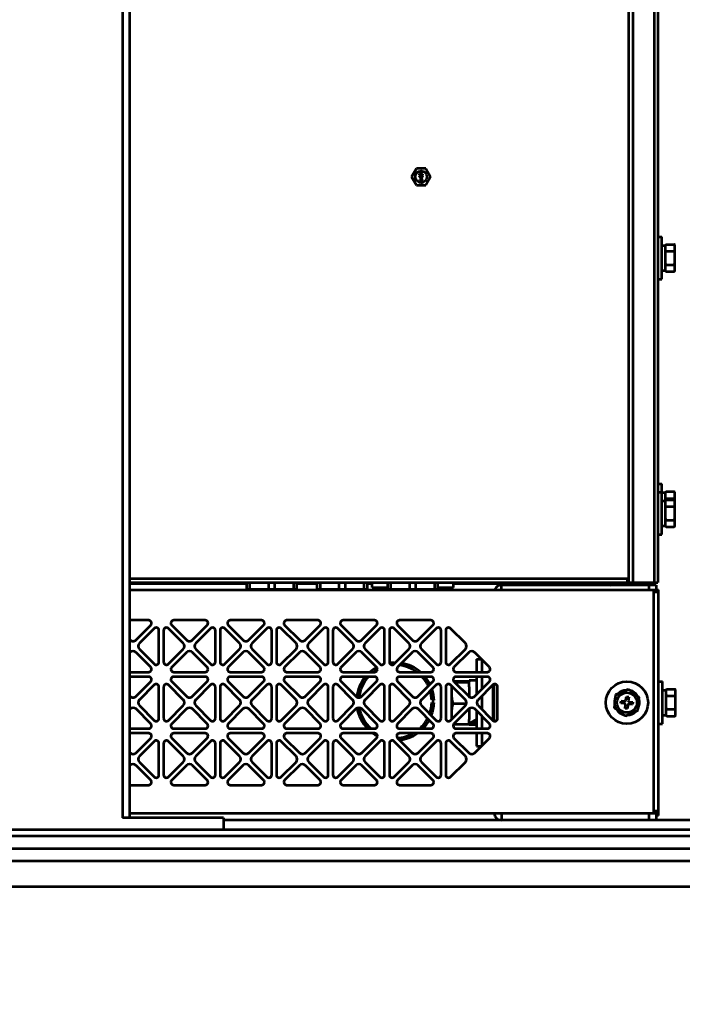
# Model space of a CAD drawing. Header units: millimetres. Extents: x 32496 to 166256, y 3504 to 23939.
# Drawn here: x 150565.6 to 150847.2, y 12157.8 to 12579.5 of the extents above; entities that cross this region are included whole.
import ezdxf

# ---------------------------------------------------------------- set-up
doc = ezdxf.new("R2010")
doc.units = ezdxf.units.MM
doc.header["$PDSIZE"] = -5
doc.layers.get('0').update_dxf_attribs({"lineweight": 35})
doc.layers.get('Defpoints').update_dxf_attribs({"lineweight": 18})
doc.layers.add('THICK', color=7, linetype='Continuous', lineweight=0)
doc.styles.add('TH_GBDIM', font='仿宋_GB2312.ttf', dxfattribs={"width": 0.8})
doc.dimstyles.new('TH_GBDIM', dxfattribs={"dimscale": 42, "dimtxt": 3, "dimasz": 3, "dimexe": 1.2, "dimexo": 0, "dimgap": 1, "dimtad": 1, "dimdec": 1, "dimdsep": 46, "dimtxsty": 'TH_GBDIM', "dimcen": 2.5, "dimdle": 252, "dimclrd": 4, "dimclre": 4, "dimclrt": 3, "dimadec": 0, "dimazin": 2, "dimtfac": 0.714286, "dimtdec": 1, "dimtmove": 0, "dimatfit": 3, "dimfxl": 1, "dimtolj": 1, "dimarcsym": 0})

# ---------------------------------------------------------------- blocks, each defined once
blk = doc.blocks.new('*D5866')
at = {"layer": 'Defpoints', "color": 0}
for p in [(146504.2, 13263.4), (152827.2, 12081.36), (152827.2, 11822.56)]:
    blk.add_point(p, dxfattribs=at)
at = {"layer": 'THICK', "color": 4, "linetype": 'Continuous', "lineweight": -2}
for p, q in [((146504.2, 13263.4), (146504.2, 11792.56)), ((152827.2, 12081.36), (152827.2, 11792.56)), ((146579.2, 11822.56), (152752.2, 11822.56))]:
    blk.add_line(p, q, dxfattribs=at)
at = {"layer": 'THICK', "color": 4}
for points in [[(146579.2, 11835.06), (146579.2, 11810.06), (146504.2, 11822.56)], [(152752.2, 11810.06), (152752.2, 11835.06), (152827.2, 11822.56)]]:
    blk.add_solid(points, dxfattribs=at)
at = {"layer": 'THICK', "color": 3, "lineweight": -3, "insert": (149665.7, 11885.26), "char_height": 75, "attachment_point": 5, "style": 'TH_GBDIM'}
blk.add_mtext('\\A1;About {\\A1;6323}', dxfattribs=at)
blk = doc.blocks.new('8-1250')
at = {"linetype": 'Continuous'}
for p, q in [((2012.87, -32157.29), (2012.87, -34666.29)), ((2015.87, -32157.29), (2015.87, -34666.29)), ((2228.17, -34566.29), (2228.17, -32553.29)), ((2229.87, -32553.29), (2229.87, -34566.29)), ((2239.17, -34566.29), (2239.17, -33570.79)), ((2240.57, -34180.92), (2240.57, -34425.66)), ((2135.83, -34393.79), (2137.85, -34390.29)), ((2137.85, -34397.29), (2135.83, -34393.79)), ((2141.89, -34390.29), (2137.85, -34390.29)), ((2139.22, -34391.59), (2140.52, -34391.59)), ((2139.22, -34391.75), (2139.22, -34391.59)), ((2140.25, -34391.75), (2139.22, -34391.75)), ((2140.25, -34391.75), (2139.22, -34392.13)), ((2139.22, -34392.35), (2139.22, -34392.13)), ((2139.22, -34392.35), (2140.25, -34392.73)), ((2139.22, -34392.73), (2140.25, -34392.73)), ((2139.22, -34392.89), (2139.22, -34392.73)), ((2140.52, -34392.89), (2139.22, -34392.89)), ((2139.25, -34393.4), (2139.22, -34393.54)), ((2139.22, -34393.67), (2139.22, -34393.54)), ((2139.22, -34393.67), (2139.25, -34393.81)), ((2139.33, -34393.27), (2139.25, -34393.4)), ((2139.25, -34393.81), (2139.33, -34393.95)), ((2139.44, -34393.19), (2139.33, -34393.27)), ((2139.33, -34393.95), (2139.44, -34394.03)), ((2139.36, -34392.24), (2140.52, -34391.83)), ((2140.52, -34392.65), (2139.36, -34392.24)), ((2139.36, -34393.51), (2139.39, -34393.43)), ((2139.36, -34393.51), (2139.36, -34393.7)), ((2139.39, -34393.78), (2139.36, -34393.7)), ((2139.39, -34393.43), (2139.44, -34393.35)), ((2139.44, -34393.86), (2139.39, -34393.78)), ((2139.58, -34393.13), (2139.44, -34393.19)), ((2139.44, -34393.35), (2139.53, -34393.3)), ((2139.53, -34393.92), (2139.44, -34393.86)), ((2139.44, -34394.03), (2139.58, -34394.08)), ((2139.53, -34393.3), (2139.61, -34393.27)), ((2139.61, -34393.95), (2139.53, -34393.92)), ((2139.78, -34393.11), (2139.58, -34393.13)), ((2139.72, -34394.08), (2139.58, -34394.08)), ((2139.69, -34393.27), (2139.61, -34393.27)), ((2139.61, -34393.95), (2139.69, -34393.95)), ((2139.69, -34393.27), (2139.78, -34393.3)), ((2139.78, -34393.92), (2139.69, -34393.95)), ((2139.72, -34394.3), (2139.69, -34394.32)), ((2139.69, -34394.32), (2139.83, -34394.46)), ((2139.72, -34394.08), (2139.86, -34394.03)), ((2139.89, -34394.46), (2139.72, -34394.3)), ((2139.78, -34393.11), (2139.97, -34393.11)), ((2139.78, -34393.3), (2139.83, -34393.35)), ((2139.83, -34393.86), (2139.78, -34393.92)), ((2139.83, -34393.35), (2139.89, -34393.43)), ((2139.89, -34393.78), (2139.83, -34393.86)), ((2139.86, -34394.03), (2139.94, -34393.95)), ((2139.89, -34393.43), (2139.91, -34393.51)), ((2139.91, -34393.7), (2139.89, -34393.78)), ((2140.05, -34394.3), (2139.89, -34394.46)), ((2139.97, -34393.24), (2139.91, -34393.24)), ((2140.02, -34393.4), (2139.91, -34393.24)), ((2139.91, -34393.7), (2139.91, -34393.51)), ((2139.94, -34393.95), (2140.02, -34393.81)), ((2139.94, -34394.46), (2140.08, -34394.32)), ((2140.16, -34393.13), (2139.97, -34393.11)), ((2139.97, -34393.24), (2140.14, -34393.27)), ((2140.05, -34393.54), (2140.02, -34393.4)), ((2140.02, -34393.81), (2140.05, -34393.67)), ((2140.05, -34393.54), (2140.05, -34393.67)), ((2140.08, -34394.32), (2140.05, -34394.3)), ((2140.14, -34393.27), (2140.22, -34393.3)), ((2140.3, -34393.19), (2140.16, -34393.13)), ((2140.22, -34393.3), (2140.3, -34393.35)), ((2140.3, -34393.84), (2140.22, -34393.89)), ((2140.22, -34394.03), (2140.22, -34393.89)), ((2140.22, -34394.03), (2140.3, -34394)), ((2140.41, -34393.27), (2140.3, -34393.19)), ((2140.3, -34393.35), (2140.36, -34393.43)), ((2140.36, -34393.76), (2140.3, -34393.84)), ((2140.3, -34394), (2140.41, -34393.92)), ((2140.36, -34393.43), (2140.38, -34393.51)), ((2140.38, -34393.67), (2140.36, -34393.76)), ((2140.38, -34393.67), (2140.38, -34393.51)), ((2140.49, -34393.4), (2140.41, -34393.27)), ((2140.41, -34393.92), (2140.49, -34393.78)), ((2140.52, -34393.54), (2140.49, -34393.4)), ((2140.49, -34393.78), (2140.52, -34393.65)), ((2140.52, -34391.59), (2140.52, -34391.83)), ((2140.52, -34392.65), (2140.52, -34392.89)), ((2140.52, -34393.54), (2140.52, -34393.65)), ((2141.89, -34390.29), (2143.91, -34393.79)), ((2143.91, -34393.79), (2141.89, -34397.29)), ((2137.85, -34397.29), (2141.89, -34397.29)), ((2139.22, -34395.06), (2140.3, -34395.06)), ((2139.22, -34395.22), (2139.22, -34395.06)), ((2140.52, -34395.22), (2139.22, -34395.22)), ((2139.22, -34395.43), (2139.36, -34395.43)), ((2139.22, -34396.41), (2139.22, -34395.43)), ((2139.36, -34396.41), (2139.22, -34396.41)), ((2140.05, -34396.19), (2139.36, -34395.43)), ((2139.36, -34395.65), (2139.97, -34396.33)), ((2139.36, -34395.65), (2139.36, -34396.41)), ((2139.64, -34394.46), (2139.83, -34394.46)), ((2139.64, -34394.51), (2139.64, -34394.46)), ((2139.83, -34394.51), (2139.64, -34394.51)), ((2139.83, -34394.51), (2139.69, -34394.65)), ((2139.69, -34394.65), (2139.72, -34394.68)), ((2139.72, -34394.68), (2139.89, -34394.51)), ((2139.89, -34394.51), (2140.05, -34394.68)), ((2139.94, -34394.46), (2140.14, -34394.46)), ((2140.14, -34394.51), (2139.94, -34394.51)), ((2140.08, -34394.65), (2139.94, -34394.51)), ((2139.97, -34396.33), (2140.05, -34396.38)), ((2140.05, -34394.68), (2140.08, -34394.65)), ((2140.16, -34396.25), (2140.05, -34396.19)), ((2140.05, -34396.38), (2140.16, -34396.41)), ((2140.11, -34394.89), (2140.33, -34394.89)), ((2140.11, -34394.89), (2140.3, -34395.06)), ((2140.14, -34394.46), (2140.14, -34394.51)), ((2140.16, -34396.25), (2140.22, -34396.25)), ((2140.22, -34396.41), (2140.16, -34396.41)), ((2140.33, -34395.49), (2140.22, -34395.46)), ((2140.22, -34395.6), (2140.22, -34395.46)), ((2140.22, -34395.6), (2140.3, -34395.65)), ((2140.3, -34396.19), (2140.22, -34396.25)), ((2140.22, -34396.41), (2140.33, -34396.38)), ((2140.3, -34395.65), (2140.36, -34395.73)), ((2140.36, -34396.11), (2140.3, -34396.19)), ((2140.52, -34395.06), (2140.33, -34394.89)), ((2140.44, -34395.6), (2140.33, -34395.49)), ((2140.33, -34396.38), (2140.44, -34396.27)), ((2140.36, -34395.73), (2140.38, -34395.87)), ((2140.38, -34395.98), (2140.36, -34396.11)), ((2140.38, -34395.98), (2140.38, -34395.87)), ((2140.49, -34395.71), (2140.44, -34395.6)), ((2140.44, -34396.27), (2140.49, -34396.17)), ((2140.52, -34395.9), (2140.49, -34395.71)), ((2140.49, -34396.17), (2140.52, -34396)), ((2140.52, -34395.06), (2140.52, -34395.22)), ((2140.52, -34395.9), (2140.52, -34396)), ((2240.57, -34419.29), (2242.17, -34419.29)), ((2242.17, -34437.29), (2242.17, -34419.29)), ((2242.17, -34422.94), (2243.77, -34422.94)), ((2243.77, -34422.82), (2244.07, -34422.52)), ((2243.77, -34433.76), (2243.77, -34422.82)), ((2244.07, -34422.52), (2247.47, -34422.52)), ((2247.77, -34422.82), (2247.47, -34422.52)), ((2247.77, -34433.76), (2247.77, -34422.82)), ((2240.57, -34425.66), (2240.57, -34430.92)), ((2244.07, -34425.4), (2247.47, -34425.4)), ((2240.57, -34430.92), (2240.57, -34566.29)), ((2244.07, -34431.18), (2247.47, -34431.18)), ((2242.17, -34433.64), (2243.77, -34433.64)), ((2243.77, -34433.76), (2244.07, -34434.06)), ((2244.07, -34434.06), (2247.47, -34434.06)), ((2247.77, -34433.76), (2247.47, -34434.06)), ((2240.57, -34437.29), (2242.17, -34437.29)), ((2240.57, -34524.29), (2242.17, -34524.29)), ((2242.17, -34527.79), (2242.17, -34524.29)), ((2240.57, -34527.79), (2242.17, -34527.79)), ((2242.17, -34545.79), (2242.17, -34527.79)), ((2242.17, -34527.94), (2243.77, -34527.94)), ((2243.77, -34527.82), (2244.04, -34527.54)), ((2243.77, -34531.32), (2243.77, -34527.82)), ((2244.07, -34527.52), (2247.47, -34527.52)), ((2247.77, -34527.82), (2247.5, -34527.54)), ((2247.77, -34531.32), (2247.77, -34527.82)), ((2242.17, -34531.44), (2243.77, -34531.44)), ((2243.77, -34531.32), (2244.07, -34531.02)), ((2243.77, -34542.26), (2243.77, -34531.32)), ((2244.07, -34530.45), (2247.47, -34530.45)), ((2244.07, -34531.02), (2247.47, -34531.02)), ((2247.77, -34531.32), (2247.47, -34531.02)), ((2247.77, -34542.26), (2247.77, -34531.32)), ((2244.07, -34533.9), (2247.47, -34533.9)), ((2244.07, -34539.68), (2247.47, -34539.68)), ((2240.57, -34545.79), (2242.17, -34545.79)), ((2242.17, -34542.14), (2243.77, -34542.14)), ((2243.77, -34542.26), (2244.07, -34542.56)), ((2244.07, -34542.56), (2247.47, -34542.56)), ((2247.77, -34542.26), (2247.47, -34542.56)), ((2015.87, -34564.59), (2227.67, -34564.59)), ((2015.87, -34566.29), (2229.87, -34566.29)), ((2065.71, -34566.79), (2015.87, -34566.79)), ((2065.71, -34569.06), (2065.71, -34566.29)), ((2067.02, -34569.06), (2067.02, -34566.29)), ((2075.05, -34569.06), (2075.05, -34566.29)), ((2077.69, -34569.06), (2077.69, -34566.29)), ((2085.72, -34569.06), (2085.72, -34566.29)), ((2087.04, -34569.06), (2087.04, -34566.29)), ((2095.71, -34566.79), (2087.04, -34566.79)), ((2095.71, -34569.06), (2095.71, -34566.29)), ((2097.02, -34569.06), (2097.02, -34566.29)), ((2105.05, -34569.06), (2105.05, -34566.29)), ((2107.69, -34569.06), (2107.69, -34566.29)), ((2115.72, -34569.06), (2115.72, -34566.29)), ((2117.04, -34569.06), (2117.04, -34566.29)), ((2119.12, -34566.79), (2117.04, -34566.79)), ((2119.12, -34568.29), (2119.12, -34566.29)), ((2125.71, -34569.06), (2125.71, -34566.29)), ((2127.02, -34569.06), (2127.02, -34566.29)), ((2135.05, -34569.06), (2135.05, -34566.29)), ((2137.69, -34569.06), (2137.69, -34566.29)), ((2145.72, -34569.06), (2145.72, -34566.29)), ((2147.04, -34569.06), (2147.04, -34566.29)), ((2153.62, -34568.29), (2153.62, -34566.29)), ((2190.87, -34566.79), (2153.62, -34566.79)), ((2190.47, -34567.29), (2190.47, -34566.79)), ((2190.87, -34566.79), (2190.87, -34566.29)), ((2191.97, -34567.29), (2191.97, -34566.29)), ((2193.37, -34567.29), (2193.37, -34566.29)), ((2195.87, -34567.29), (2195.87, -34566.29)), ((2210.87, -34567.29), (2210.87, -34566.29)), ((2213.37, -34567.29), (2213.37, -34566.29)), ((2220.37, -34566.29), (2220.37, -34567.29)), ((2227.67, -34566.29), (2227.67, -34564.59)), ((2229.87, -34566.29), (2240.57, -34566.29)), ((2015.87, -34569.29), (2240.87, -34569.29)), ((2065.71, -34569.06), (2087.04, -34569.06)), ((2095.71, -34569.06), (2117.04, -34569.06)), ((2119.12, -34568.29), (2125.71, -34568.29)), ((2125.71, -34569.06), (2147.04, -34569.06)), ((2147.04, -34568.29), (2153.62, -34568.29)), ((2239.87, -34567.29), (2174.07, -34567.29)), ((2174.07, -34569.29), (2174.07, -34567.29)), ((2236.87, -34569.29), (2236.87, -34567.29)), ((2238.87, -34570.29), (2238.87, -34569.29)), ((2240.87, -34570.29), (2238.87, -34570.29)), ((2238.87, -34663.29), (2238.87, -34570.29)), ((2239.87, -34567.29), (2239.87, -34569.29)), ((2240.87, -34664.29), (2240.87, -34569.29)), ((2024.06, -34582.29), (2015.87, -34582.29)), ((2048.06, -34582.29), (2034.68, -34582.29)), ((2072.06, -34582.29), (2058.68, -34582.29)), ((2096.06, -34582.29), (2082.68, -34582.29)), ((2120.06, -34582.29), (2106.68, -34582.29)), ((2144.06, -34582.29), (2130.68, -34582.29)), ((2018.65, -34590.6), (2024.91, -34584.34)), ((2026.32, -34585.75), (2020.06, -34592.02)), ((2028.37, -34599.98), (2028.37, -34586.6)), ((2030.37, -34586.6), (2030.37, -34599.98)), ((2038.69, -34592.02), (2032.42, -34585.75)), ((2033.83, -34584.34), (2040.1, -34590.6)), ((2042.65, -34590.6), (2048.91, -34584.34)), ((2050.32, -34585.75), (2044.06, -34592.02)), ((2052.37, -34599.98), (2052.37, -34586.6)), ((2054.37, -34586.6), (2054.37, -34599.98)), ((2062.69, -34592.02), (2056.42, -34585.75)), ((2057.83, -34584.34), (2064.1, -34590.6)), ((2066.65, -34590.6), (2072.91, -34584.34)), ((2074.32, -34585.75), (2068.06, -34592.02)), ((2076.37, -34599.98), (2076.37, -34586.6)), ((2078.37, -34586.6), (2078.37, -34599.98)), ((2086.69, -34592.02), (2080.42, -34585.75)), ((2081.83, -34584.34), (2088.1, -34590.6)), ((2090.65, -34590.6), (2096.91, -34584.34)), ((2098.32, -34585.75), (2092.06, -34592.02)), ((2100.37, -34599.98), (2100.37, -34586.6)), ((2102.37, -34586.6), (2102.37, -34599.98)), ((2110.69, -34592.02), (2104.42, -34585.75)), ((2105.83, -34584.34), (2112.1, -34590.6)), ((2114.65, -34590.6), (2120.91, -34584.34)), ((2122.32, -34585.75), (2116.06, -34592.02)), ((2124.37, -34599.98), (2124.37, -34586.6)), ((2126.37, -34586.6), (2126.37, -34599.98)), ((2134.69, -34592.02), (2128.42, -34585.75)), ((2129.83, -34584.34), (2136.1, -34590.6)), ((2138.65, -34590.6), (2144.91, -34584.34)), ((2146.32, -34585.75), (2140.06, -34592.02)), ((2148.37, -34599.98), (2148.37, -34586.6)), ((2150.37, -34586.6), (2150.37, -34599.98)), ((2158.69, -34592.02), (2152.42, -34585.75)), ((2024.91, -34602.24), (2018.65, -34595.98)), ((2020.06, -34594.56), (2026.32, -34600.83)), ((2032.42, -34600.83), (2038.69, -34594.56)), ((2040.1, -34595.98), (2033.83, -34602.24)), ((2048.91, -34602.24), (2042.65, -34595.98)), ((2044.06, -34594.56), (2050.32, -34600.83)), ((2056.42, -34600.83), (2062.69, -34594.56)), ((2064.1, -34595.98), (2057.83, -34602.24)), ((2072.91, -34602.24), (2066.65, -34595.98)), ((2068.06, -34594.56), (2074.32, -34600.83)), ((2080.42, -34600.83), (2086.69, -34594.56)), ((2088.1, -34595.98), (2081.83, -34602.24)), ((2096.91, -34602.24), (2090.65, -34595.98)), ((2092.06, -34594.56), (2098.32, -34600.83)), ((2104.42, -34600.83), (2110.69, -34594.56)), ((2112.1, -34595.98), (2105.83, -34602.24)), ((2120.91, -34602.24), (2114.65, -34595.98)), ((2116.06, -34594.56), (2122.32, -34600.83)), ((2128.42, -34600.83), (2134.69, -34594.56)), ((2136.1, -34595.98), (2129.83, -34602.24)), ((2144.91, -34602.24), (2138.65, -34595.98)), ((2140.06, -34594.56), (2146.32, -34600.83)), ((2152.42, -34600.83), (2158.69, -34594.56)), ((2160.1, -34595.98), (2153.83, -34602.24)), ((2168.91, -34602.24), (2162.65, -34595.98)), ((2128.37, -34600.87), (2128.37, -34600.3)), ((2163.37, -34598.79), (2165.46, -34598.79)), ((2163.37, -34598.79), (2163.37, -34604.29)), ((2165.87, -34604.29), (2165.87, -34599.2)), ((2015.87, -34604.29), (2024.06, -34604.29)), ((2034.68, -34604.29), (2048.06, -34604.29)), ((2058.68, -34604.29), (2072.06, -34604.29)), ((2082.68, -34604.29), (2096.06, -34604.29)), ((2106.68, -34604.29), (2120.06, -34604.29)), ((2130.68, -34604.29), (2144.06, -34604.29)), ((2154.68, -34604.29), (2168.06, -34604.29)), ((2024.06, -34606.29), (2015.87, -34606.29)), ((2018.65, -34614.6), (2024.91, -34608.34)), ((2033.83, -34608.34), (2040.1, -34614.6)), ((2048.06, -34606.29), (2034.68, -34606.29)), ((2042.65, -34614.6), (2048.91, -34608.34)), ((2057.83, -34608.34), (2064.1, -34614.6)), ((2072.06, -34606.29), (2058.68, -34606.29)), ((2066.65, -34614.6), (2072.91, -34608.34)), ((2081.83, -34608.34), (2088.1, -34614.6)), ((2096.06, -34606.29), (2082.68, -34606.29)), ((2090.65, -34614.6), (2096.91, -34608.34)), ((2105.83, -34608.34), (2112.1, -34614.6)), ((2120.06, -34606.29), (2106.68, -34606.29)), ((2114.65, -34614.6), (2120.91, -34608.34)), ((2129.83, -34608.34), (2136.1, -34614.6)), ((2144.06, -34606.29), (2130.68, -34606.29)), ((2138.65, -34614.6), (2144.91, -34608.34)), ((2153.65, -34608.09), (2160.27, -34608.09)), ((2153.83, -34608.34), (2160.1, -34614.6)), ((2154, -34608.51), (2160.27, -34608.51)), ((2168.06, -34606.29), (2154.68, -34606.29)), ((2163.37, -34607.84), (2160.27, -34607.84)), ((2160.27, -34607.84), (2160.27, -34608.41)), ((2160.27, -34610.6), (2160.27, -34608.41)), ((2162.65, -34614.6), (2168.91, -34608.34)), ((2163.37, -34606.29), (2163.37, -34613.87)), ((2165.87, -34611.37), (2165.87, -34606.29)), ((2170.87, -34625.13), (2170.87, -34609.45)), ((2240.87, -34608.29), (2242.47, -34608.29)), ((2242.47, -34626.29), (2242.47, -34608.29)), ((2026.32, -34609.75), (2020.06, -34616.02)), ((2028.37, -34623.98), (2028.37, -34610.6)), ((2030.37, -34610.6), (2030.37, -34623.98)), ((2038.69, -34616.02), (2032.42, -34609.75)), ((2050.32, -34609.75), (2044.06, -34616.02)), ((2052.37, -34623.98), (2052.37, -34610.6)), ((2054.37, -34610.6), (2054.37, -34623.98)), ((2062.69, -34616.02), (2056.42, -34609.75)), ((2074.32, -34609.75), (2068.06, -34616.02)), ((2076.37, -34623.98), (2076.37, -34610.6)), ((2078.37, -34610.6), (2078.37, -34623.98)), ((2086.69, -34616.02), (2080.42, -34609.75)), ((2098.32, -34609.75), (2092.06, -34616.02)), ((2100.37, -34623.98), (2100.37, -34610.6)), ((2102.37, -34610.6), (2102.37, -34623.98)), ((2110.69, -34616.02), (2104.42, -34609.75)), ((2122.32, -34609.75), (2116.06, -34616.02)), ((2124.37, -34623.98), (2124.37, -34610.6)), ((2126.37, -34610.6), (2126.37, -34623.98)), ((2134.69, -34616.02), (2128.42, -34609.75)), ((2146.32, -34609.75), (2140.06, -34616.02)), ((2148.37, -34623.98), (2148.37, -34610.6)), ((2150.37, -34610.6), (2150.37, -34623.98)), ((2158.69, -34616.02), (2152.42, -34609.75)), ((2152.77, -34610.1), (2152.77, -34624.47)), ((2160.27, -34610.6), (2160.27, -34614.74)), ((2170.32, -34609.75), (2164.06, -34616.02)), ((2170.37, -34609.71), (2170.37, -34624.87)), ((2170.87, -34609.79), (2170.37, -34609.79)), ((2172.37, -34623.98), (2172.37, -34610.6)), ((2222.71, -34613.89), (2227.99, -34611.55)), ((2227.99, -34611.55), (2232.65, -34614.95)), ((2242.47, -34611.94), (2244.07, -34611.94)), ((2244.07, -34611.82), (2244.32, -34611.56)), ((2244.07, -34622.76), (2244.07, -34611.82)), ((2244.32, -34611.56), (2244.37, -34611.52)), ((2244.37, -34611.52), (2247.77, -34611.52)), ((2247.82, -34611.56), (2247.77, -34611.52)), ((2248.07, -34611.82), (2247.82, -34611.56)), ((2248.07, -34622.76), (2248.07, -34611.82)), ((2144.36, -34616.29), (2145.36, -34616.29)), ((2145.36, -34617.29), (2144.36, -34617.29)), ((2153.28, -34617.71), (2159.16, -34617.71)), ((2165.87, -34620.37), (2165.87, -34614.2)), ((2222.09, -34619.63), (2222.71, -34613.89)), ((2224.83, -34617.52), (2224.94, -34616.53)), ((2226.32, -34617.68), (2224.83, -34617.52)), ((2224.94, -34616.53), (2226.43, -34616.69)), ((2226.98, -34616.24), (2227.14, -34614.75)), ((2227.14, -34614.75), (2228.14, -34614.86)), ((2228.14, -34614.86), (2227.98, -34616.35)), ((2228.42, -34616.9), (2229.91, -34617.06)), ((2229.91, -34617.06), (2229.8, -34618.05)), ((2232.04, -34620.69), (2232.65, -34614.95)), ((2244.37, -34614.33), (2247.77, -34614.33)), ((2024.91, -34626.24), (2018.65, -34619.98)), ((2020.06, -34618.56), (2026.32, -34624.83)), ((2032.42, -34624.83), (2038.69, -34618.56)), ((2040.1, -34619.98), (2033.83, -34626.24)), ((2048.91, -34626.24), (2042.65, -34619.98)), ((2044.06, -34618.56), (2050.32, -34624.83)), ((2056.42, -34624.83), (2062.69, -34618.56)), ((2064.1, -34619.98), (2057.83, -34626.24)), ((2072.91, -34626.24), (2066.65, -34619.98)), ((2068.06, -34618.56), (2074.32, -34624.83)), ((2080.42, -34624.83), (2086.69, -34618.56)), ((2088.1, -34619.98), (2081.83, -34626.24)), ((2096.91, -34626.24), (2090.65, -34619.98)), ((2092.06, -34618.56), (2098.32, -34624.83)), ((2104.42, -34624.83), (2110.69, -34618.56)), ((2112.1, -34619.98), (2105.83, -34626.24)), ((2120.91, -34626.24), (2114.65, -34619.98)), ((2116.06, -34618.56), (2122.32, -34624.83)), ((2128.42, -34624.83), (2134.69, -34618.56)), ((2136.1, -34619.98), (2129.83, -34626.24)), ((2144.91, -34626.24), (2138.65, -34619.98)), ((2140.06, -34618.56), (2146.32, -34624.83)), ((2152.42, -34624.83), (2158.69, -34618.56)), ((2160.1, -34619.98), (2153.83, -34626.24)), ((2160.27, -34619.83), (2160.27, -34624.49)), ((2168.91, -34626.24), (2162.65, -34619.98)), ((2163.37, -34620.7), (2163.37, -34628.29)), ((2164.06, -34618.56), (2170.32, -34624.83)), ((2226.76, -34623.03), (2222.09, -34619.63)), ((2226.61, -34619.72), (2226.77, -34618.23)), ((2227.6, -34619.83), (2226.61, -34619.72)), ((2232.04, -34620.69), (2226.76, -34623.03)), ((2227.76, -34618.34), (2227.6, -34619.83)), ((2229.8, -34618.05), (2228.31, -34617.89)), ((2244.37, -34620.1), (2247.77, -34620.1)), ((2160.27, -34626.49), (2160.27, -34624.49)), ((2165.87, -34628.29), (2165.87, -34623.2)), ((2170.37, -34624.79), (2170.87, -34624.79)), ((2240.87, -34626.29), (2242.47, -34626.29)), ((2242.47, -34622.64), (2244.07, -34622.64)), ((2244.07, -34622.76), (2244.32, -34623.02)), ((2244.37, -34623.06), (2247.77, -34623.06)), ((2248.07, -34622.76), (2247.82, -34623.02)), ((2015.87, -34628.29), (2024.06, -34628.29)), ((2024.06, -34630.29), (2015.87, -34630.29)), ((2034.68, -34628.29), (2048.06, -34628.29)), ((2048.06, -34630.29), (2034.68, -34630.29)), ((2058.68, -34628.29), (2072.06, -34628.29)), ((2072.06, -34630.29), (2058.68, -34630.29)), ((2082.68, -34628.29), (2096.06, -34628.29)), ((2096.06, -34630.29), (2082.68, -34630.29)), ((2106.68, -34628.29), (2120.06, -34628.29)), ((2120.06, -34630.29), (2106.68, -34630.29)), ((2130.68, -34628.29), (2144.06, -34628.29)), ((2144.06, -34630.29), (2130.68, -34630.29)), ((2153.65, -34626.49), (2160.27, -34626.49)), ((2154.68, -34628.29), (2168.06, -34628.29)), ((2168.06, -34630.29), (2154.68, -34630.29)), ((2160.27, -34626.49), (2160.27, -34626.74)), ((2163.37, -34626.74), (2160.27, -34626.74)), ((2163.37, -34630.29), (2163.37, -34635.79)), ((2165.87, -34635.37), (2165.87, -34630.29)), ((2018.65, -34638.6), (2024.91, -34632.34)), ((2026.32, -34633.75), (2020.06, -34640.02)), ((2028.37, -34647.98), (2028.37, -34634.6)), ((2030.37, -34634.6), (2030.37, -34647.98)), ((2038.69, -34640.02), (2032.42, -34633.75)), ((2033.83, -34632.34), (2040.1, -34638.6)), ((2042.65, -34638.6), (2048.91, -34632.34)), ((2050.32, -34633.75), (2044.06, -34640.02)), ((2052.37, -34647.98), (2052.37, -34634.6)), ((2054.37, -34634.6), (2054.37, -34647.98)), ((2062.69, -34640.02), (2056.42, -34633.75)), ((2057.83, -34632.34), (2064.1, -34638.6)), ((2066.65, -34638.6), (2072.91, -34632.34)), ((2074.32, -34633.75), (2068.06, -34640.02)), ((2076.37, -34647.98), (2076.37, -34634.6)), ((2078.37, -34634.6), (2078.37, -34647.98)), ((2086.69, -34640.02), (2080.42, -34633.75)), ((2081.83, -34632.34), (2088.1, -34638.6)), ((2090.65, -34638.6), (2096.91, -34632.34)), ((2098.32, -34633.75), (2092.06, -34640.02)), ((2100.37, -34647.98), (2100.37, -34634.6)), ((2102.37, -34634.6), (2102.37, -34647.98)), ((2110.69, -34640.02), (2104.42, -34633.75)), ((2105.83, -34632.34), (2112.1, -34638.6)), ((2114.65, -34638.6), (2120.91, -34632.34)), ((2122.32, -34633.75), (2116.06, -34640.02)), ((2124.37, -34647.98), (2124.37, -34634.6)), ((2126.37, -34634.6), (2126.37, -34647.98)), ((2134.69, -34640.02), (2128.42, -34633.75)), ((2129.83, -34632.34), (2136.1, -34638.6)), ((2138.65, -34638.6), (2144.91, -34632.34)), ((2146.32, -34633.75), (2140.06, -34640.02)), ((2148.37, -34647.98), (2148.37, -34634.6)), ((2150.37, -34634.6), (2150.37, -34647.98)), ((2158.69, -34640.02), (2152.42, -34633.75)), ((2153.83, -34632.34), (2160.1, -34638.6)), ((2162.65, -34638.6), (2168.91, -34632.34)), ((2163.37, -34635.79), (2165.46, -34635.79)), ((2020.06, -34642.56), (2026.32, -34648.83)), ((2032.42, -34648.83), (2038.69, -34642.56)), ((2044.06, -34642.56), (2050.32, -34648.83)), ((2056.42, -34648.83), (2062.69, -34642.56)), ((2068.06, -34642.56), (2074.32, -34648.83)), ((2080.42, -34648.83), (2086.69, -34642.56)), ((2092.06, -34642.56), (2098.32, -34648.83)), ((2104.42, -34648.83), (2110.69, -34642.56)), ((2116.06, -34642.56), (2122.32, -34648.83)), ((2128.42, -34648.83), (2134.69, -34642.56)), ((2140.06, -34642.56), (2146.32, -34648.83)), ((2152.42, -34648.83), (2158.69, -34642.56)), ((2024.91, -34650.24), (2018.65, -34643.98)), ((2040.1, -34643.98), (2033.83, -34650.24)), ((2048.91, -34650.24), (2042.65, -34643.98)), ((2064.1, -34643.98), (2057.83, -34650.24)), ((2072.91, -34650.24), (2066.65, -34643.98)), ((2088.1, -34643.98), (2081.83, -34650.24)), ((2096.91, -34650.24), (2090.65, -34643.98)), ((2112.1, -34643.98), (2105.83, -34650.24)), ((2120.91, -34650.24), (2114.65, -34643.98)), ((2136.1, -34643.98), (2129.83, -34650.24)), ((2144.91, -34650.24), (2138.65, -34643.98)), ((2015.87, -34652.29), (2024.06, -34652.29)), ((2034.68, -34652.29), (2048.06, -34652.29)), ((2058.68, -34652.29), (2072.06, -34652.29)), ((2082.68, -34652.29), (2096.06, -34652.29)), ((2106.68, -34652.29), (2120.06, -34652.29)), ((2130.68, -34652.29), (2144.06, -34652.29)), ((2238.87, -34663.29), (2240.87, -34663.29)), ((2238.87, -34664.29), (2238.87, -34663.29)), ((2055.87, -34666.29), (2012.87, -34666.29)), ((2015.87, -34664.29), (2240.87, -34664.29)), ((2055.87, -34666.29), (2055.87, -34671.29)), ((2470.87, -34667.29), (2055.87, -34667.29)), ((2174.07, -34664.29), (2174.07, -34667.29)), ((2236.87, -34667.29), (2236.87, -34664.29)), ((2239.87, -34664.29), (2239.87, -34664.88)), ((2239.87, -34664.88), (2239.87, -34667.29)), ((2240.87, -34665.29), (2239.87, -34665.29)), ((2240.87, -34665.29), (2240.87, -34664.29)), ((2055.87, -34671.29), (1875.87, -34671.29)), ((2475.87, -34671.29), (2055.87, -34671.29)), ((3761.37, -34674.01), (-7907.13, -34674.01)), ((3761.37, -34679.48), (-7907.13, -34679.48)), ((3115.87, -34684.6), (-7857.13, -34684.6)), ((3115.87, -34695.54), (-7857.13, -34695.54))]:
    blk.add_line(p, q, dxfattribs=at)
for centre, radius in [((2139.87, -34393.79), 2.5), ((2227.37, -34617.29), 9), ((2227.37, -34617.29), 4.25)]:
    blk.add_circle(centre, radius, dxfattribs=at)
for centre, radius, start, end in [((2245.01, -34425.09), 3.56, 39.1364, 39.5013), ((2246.53, -34431.49), 3.56, 219.1364, 219.5008), ((2246.59, -34530.11), 3.61, 140.8644, 141.29), ((2247.91, -34531.29), 5.38, 135.4351, 135.8761), ((2243.63, -34531.3), 5.39, 44.1239, 44.5649), ((2244.96, -34530.11), 3.61, 38.71, 39.1336), ((2245.01, -34533.59), 3.56, 39.1364, 39.5013), ((2246.53, -34539.99), 3.56, 219.1364, 219.5008), ((2220.37, -34564.29), 3, 270, 317.7058), ((2174.07, -34570.49), 3.2, 90, 157.8523), ((2024.06, -34583.49), 1.2, 315, 90), ((2034.68, -34583.49), 1.2, 90, 225), ((2048.06, -34583.49), 1.2, 315, 90), ((2058.68, -34583.49), 1.2, 90, 225), ((2072.06, -34583.49), 1.2, 315, 90), ((2082.68, -34583.49), 1.2, 90, 225), ((2096.06, -34583.49), 1.2, 315, 90), ((2106.68, -34583.49), 1.2, 90, 225), ((2120.06, -34583.49), 1.2, 315, 90), ((2130.68, -34583.49), 1.2, 90, 225), ((2144.06, -34583.49), 1.2, 315, 90), ((2027.17, -34586.6), 1.2, 0, 135), ((2031.57, -34586.6), 1.2, 45, 180), ((2051.17, -34586.6), 1.2, 0, 135), ((2055.57, -34586.6), 1.2, 45, 180), ((2075.17, -34586.6), 1.2, 0, 135), ((2079.57, -34586.6), 1.2, 45, 180), ((2099.17, -34586.6), 1.2, 0, 135), ((2103.57, -34586.6), 1.2, 45, 180), ((2123.17, -34586.6), 1.2, 0, 135), ((2127.57, -34586.6), 1.2, 45, 180), ((2147.17, -34586.6), 1.2, 0, 135), ((2151.57, -34586.6), 1.2, 45, 180), ((2017.37, -34589.33), 1.8, 225, 315), ((2021.33, -34593.29), 1.8, 135, 225), ((2037.41, -34593.29), 1.8, 315, 45), ((2041.37, -34589.33), 1.8, 225, 315), ((2045.33, -34593.29), 1.8, 135, 225), ((2061.41, -34593.29), 1.8, 315, 45), ((2065.37, -34589.33), 1.8, 225, 315), ((2069.33, -34593.29), 1.8, 135, 225), ((2085.41, -34593.29), 1.8, 315, 45), ((2089.37, -34589.33), 1.8, 225, 315), ((2093.33, -34593.29), 1.8, 135, 225), ((2109.41, -34593.29), 1.8, 315, 45), ((2113.37, -34589.33), 1.8, 225, 315), ((2117.33, -34593.29), 1.8, 135, 225), ((2133.41, -34593.29), 1.8, 315, 45), ((2137.37, -34589.33), 1.8, 225, 315), ((2141.33, -34593.29), 1.8, 135, 225), ((2157.41, -34593.29), 1.8, 315, 45), ((2017.37, -34597.25), 1.8, 45, 135), ((2041.37, -34597.25), 1.8, 45, 135), ((2065.37, -34597.25), 1.8, 45, 135), ((2089.37, -34597.25), 1.8, 45, 135), ((2113.37, -34597.25), 1.8, 45, 135), ((2137.37, -34597.25), 1.8, 45, 135), ((2161.37, -34597.25), 1.8, 45, 135), ((2027.17, -34599.98), 1.2, 225, 0), ((2031.57, -34599.98), 1.2, 180, 315), ((2051.17, -34599.98), 1.2, 225, 0), ((2055.57, -34599.98), 1.2, 180, 315), ((2075.17, -34599.98), 1.2, 225, 0), ((2079.57, -34599.98), 1.2, 180, 315), ((2099.17, -34599.98), 1.2, 225, 0), ((2103.57, -34599.98), 1.2, 180, 315), ((2123.17, -34599.98), 1.2, 225, 0), ((2127.57, -34599.98), 1.2, 180, 315), ((2128.87, -34616.79), 16.5, 91.7365, 98.3444), ((2128.87, -34616.79), 16.5, 49.3326, 80.6487), ((2147.17, -34599.98), 1.2, 225, 0), ((2151.57, -34599.98), 1.2, 180, 315), ((2024.06, -34603.09), 1.2, 270, 45), ((2034.68, -34603.09), 1.2, 135, 270), ((2048.06, -34603.09), 1.2, 270, 45), ((2058.68, -34603.09), 1.2, 135, 270), ((2072.06, -34603.09), 1.2, 270, 45), ((2082.68, -34603.09), 1.2, 135, 270), ((2096.06, -34603.09), 1.2, 270, 45), ((2106.68, -34603.09), 1.2, 135, 270), ((2128.87, -34616.79), 16.5, 118.6258, 130.6683), ((2128.87, -34616.79), 15.5, 119.5881, 126.1377), ((2120.06, -34603.09), 1.2, 270, 45), ((2130.68, -34603.09), 1.2, 135, 270), ((2128.87, -34616.79), 15.5, 53.8624, 83.3437), ((2144.06, -34603.09), 1.2, 270, 45), ((2154.68, -34603.09), 1.2, 135, 270), ((2168.06, -34603.09), 1.2, 270, 45), ((2024.06, -34607.49), 1.2, 315, 90), ((2027.17, -34610.6), 1.2, 0, 135), ((2031.57, -34610.6), 1.2, 45, 180), ((2034.68, -34607.49), 1.2, 90, 225), ((2048.06, -34607.49), 1.2, 315, 90), ((2051.17, -34610.6), 1.2, 0, 135), ((2055.57, -34610.6), 1.2, 45, 180), ((2058.68, -34607.49), 1.2, 90, 225), ((2072.06, -34607.49), 1.2, 315, 90), ((2075.17, -34610.6), 1.2, 0, 135), ((2079.57, -34610.6), 1.2, 45, 180), ((2082.68, -34607.49), 1.2, 90, 225), ((2096.06, -34607.49), 1.2, 315, 90), ((2099.17, -34610.6), 1.2, 0, 135), ((2103.57, -34610.6), 1.2, 45, 180), ((2106.68, -34607.49), 1.2, 90, 225), ((2128.87, -34616.79), 16.5, 140.4498, 173.3933), ((2128.87, -34616.79), 15.5, 137.2859, 173.8028), ((2120.06, -34607.49), 1.2, 315, 90), ((2123.17, -34610.6), 1.2, 0, 135), ((2127.57, -34610.6), 1.2, 45, 180), ((2130.68, -34607.49), 1.2, 90, 225), ((2128.87, -34616.79), 15.5, 24.7281, 42.7133), ((2128.87, -34616.79), 16.5, 26.0213, 39.5497), ((2144.06, -34607.49), 1.2, 315, 90), ((2147.17, -34610.6), 1.2, 0, 135), ((2151.57, -34610.6), 1.2, 45, 180), ((2154.68, -34607.49), 1.2, 90, 225), ((2168.06, -34607.49), 1.2, 315, 90), ((2171.17, -34610.6), 1.2, 0, 135), ((2128.87, -34616.79), 15.5, 1.8486, 16.5924), ((2128.87, -34616.79), 16.5, 1.7365, 18.459), ((2227.37, -34617.29), 5.47, 137.9086, 149.8935), ((2227.37, -34617.29), 5.35, 93.0614, 134.7408), ((2227.37, -34617.29), 5.47, 77.9086, 89.8935), ((2227.37, -34617.29), 5.35, 33.0614, 74.7408), ((2017.37, -34613.33), 1.8, 225, 315), ((2021.33, -34617.29), 1.8, 135, 225), ((2037.41, -34617.29), 1.8, 315, 45), ((2041.37, -34613.33), 1.8, 225, 315), ((2045.33, -34617.29), 1.8, 135, 225), ((2061.41, -34617.29), 1.8, 315, 45), ((2065.37, -34613.33), 1.8, 225, 315), ((2069.33, -34617.29), 1.8, 135, 225), ((2085.41, -34617.29), 1.8, 315, 45), ((2089.37, -34613.33), 1.8, 225, 315), ((2093.33, -34617.29), 1.8, 135, 225), ((2109.41, -34617.29), 1.8, 315, 45), ((2113.37, -34613.33), 1.8, 225, 315), ((2117.33, -34617.29), 1.8, 135, 225), ((2133.41, -34617.29), 1.8, 315, 45), ((2137.37, -34613.33), 1.8, 225, 315), ((2141.33, -34617.29), 1.8, 135, 225), ((2128.87, -34616.79), 15.5, 340.452, 358.1514), ((2128.87, -34616.79), 16.5, 338.812, 358.2635), ((2157.41, -34617.29), 1.8, 315, 45), ((2161.37, -34613.33), 1.8, 225, 315), ((2165.33, -34617.29), 1.8, 135, 225), ((2227.37, -34617.29), 5.35, 153.0614, 194.7408), ((2226.27, -34618.18), 0.5, 353.9011, 83.9011), ((2226.48, -34616.19), 0.5, 263.9011, 353.9011), ((2228.47, -34616.4), 0.5, 173.9011, 263.9011), ((2227.37, -34617.29), 5.47, 17.9086, 29.8935), ((2227.37, -34617.29), 5.35, 333.0614, 14.7408), ((2017.37, -34621.25), 1.8, 45, 135), ((2041.37, -34621.25), 1.8, 45, 135), ((2065.37, -34621.25), 1.8, 45, 135), ((2089.37, -34621.25), 1.8, 45, 135), ((2113.37, -34621.25), 1.8, 45, 135), ((2128.87, -34616.79), 16.5, 189.8605, 224.2208), ((2128.87, -34616.79), 15.5, 189.9879, 227.9882), ((2137.37, -34621.25), 1.8, 45, 135), ((2161.37, -34621.25), 1.8, 45, 135), ((2227.37, -34617.29), 5.47, 197.9086, 209.8935), ((2227.37, -34617.29), 5.35, 213.0614, 254.7408), ((2227.37, -34617.29), 5.35, 273.0614, 314.7408), ((2228.26, -34618.39), 0.5, 83.9011, 173.9011), ((2227.37, -34617.29), 5.47, 317.9086, 329.8935), ((2024.06, -34627.09), 1.2, 270, 45), ((2027.17, -34623.98), 1.2, 225, 0), ((2031.57, -34623.98), 1.2, 180, 315), ((2034.68, -34627.09), 1.2, 135, 270), ((2048.06, -34627.09), 1.2, 270, 45), ((2051.17, -34623.98), 1.2, 225, 0), ((2055.57, -34623.98), 1.2, 180, 315), ((2058.68, -34627.09), 1.2, 135, 270), ((2072.06, -34627.09), 1.2, 270, 45), ((2075.17, -34623.98), 1.2, 225, 0), ((2079.57, -34623.98), 1.2, 180, 315), ((2082.68, -34627.09), 1.2, 135, 270), ((2096.06, -34627.09), 1.2, 270, 45), ((2099.17, -34623.98), 1.2, 225, 0), ((2103.57, -34623.98), 1.2, 180, 315), ((2106.68, -34627.09), 1.2, 135, 270), ((2120.06, -34627.09), 1.2, 270, 45), ((2123.17, -34623.98), 1.2, 225, 0), ((2127.57, -34623.98), 1.2, 180, 315), ((2130.68, -34627.09), 1.2, 135, 270), ((2128.87, -34616.79), 15.5, 312.0115, 332.4985), ((2128.87, -34616.79), 16.5, 315.7805, 331.4162), ((2144.06, -34627.09), 1.2, 270, 45), ((2147.17, -34623.98), 1.2, 225, 0), ((2151.57, -34623.98), 1.2, 180, 315), ((2154.68, -34627.09), 1.2, 135, 270), ((2168.06, -34627.09), 1.2, 270, 45), ((2171.17, -34623.98), 1.2, 225, 0), ((2227.37, -34617.29), 5.47, 257.9086, 269.8935), ((2246.92, -34620.46), 3.64, 218.4467, 218.9062), ((2245.22, -34620.46), 3.64, 321.0863, 321.5533), ((2024.06, -34631.49), 1.2, 315, 90), ((2034.68, -34631.49), 1.2, 90, 225), ((2048.06, -34631.49), 1.2, 315, 90), ((2058.68, -34631.49), 1.2, 90, 225), ((2072.06, -34631.49), 1.2, 315, 90), ((2082.68, -34631.49), 1.2, 90, 225), ((2096.06, -34631.49), 1.2, 315, 90), ((2106.68, -34631.49), 1.2, 90, 225), ((2128.87, -34616.79), 16.5, 235.0154, 242.492), ((2120.06, -34631.49), 1.2, 315, 90), ((2130.68, -34631.49), 1.2, 90, 225), ((2128.87, -34616.79), 15.5, 273.3007, 299.2825), ((2128.87, -34616.79), 16.5, 276.262, 304.9849), ((2144.06, -34631.49), 1.2, 315, 90), ((2154.68, -34631.49), 1.2, 90, 225), ((2168.06, -34631.49), 1.2, 315, 90), ((2027.17, -34634.6), 1.2, 0, 135), ((2031.57, -34634.6), 1.2, 45, 180), ((2051.17, -34634.6), 1.2, 0, 135), ((2055.57, -34634.6), 1.2, 45, 180), ((2075.17, -34634.6), 1.2, 0, 135), ((2079.57, -34634.6), 1.2, 45, 180), ((2099.17, -34634.6), 1.2, 0, 135), ((2103.57, -34634.6), 1.2, 45, 180), ((2123.17, -34634.6), 1.2, 0, 135), ((2127.57, -34634.6), 1.2, 45, 180), ((2147.17, -34634.6), 1.2, 0, 135), ((2151.57, -34634.6), 1.2, 45, 180), ((2017.37, -34637.33), 1.8, 225, 315), ((2041.37, -34637.33), 1.8, 225, 315), ((2065.37, -34637.33), 1.8, 225, 315), ((2089.37, -34637.33), 1.8, 225, 315), ((2113.37, -34637.33), 1.8, 225, 315), ((2137.37, -34637.33), 1.8, 225, 315), ((2161.37, -34637.33), 1.8, 225, 315), ((2021.33, -34641.29), 1.8, 135, 225), ((2037.41, -34641.29), 1.8, 315, 45), ((2045.33, -34641.29), 1.8, 135, 225), ((2061.41, -34641.29), 1.8, 315, 45), ((2069.33, -34641.29), 1.8, 135, 225), ((2085.41, -34641.29), 1.8, 315, 45), ((2093.33, -34641.29), 1.8, 135, 225), ((2109.41, -34641.29), 1.8, 315, 45), ((2117.33, -34641.29), 1.8, 135, 225), ((2133.41, -34641.29), 1.8, 315, 45), ((2141.33, -34641.29), 1.8, 135, 225), ((2157.41, -34641.29), 1.8, 315, 45), ((2017.37, -34645.25), 1.8, 45, 135), ((2041.37, -34645.25), 1.8, 45, 135), ((2065.37, -34645.25), 1.8, 45, 135), ((2089.37, -34645.25), 1.8, 45, 135), ((2113.37, -34645.25), 1.8, 45, 135), ((2137.37, -34645.25), 1.8, 45, 135), ((2024.06, -34651.09), 1.2, 270, 45), ((2027.17, -34647.98), 1.2, 225, 0), ((2031.57, -34647.98), 1.2, 180, 315), ((2034.68, -34651.09), 1.2, 135, 270), ((2048.06, -34651.09), 1.2, 270, 45), ((2051.17, -34647.98), 1.2, 225, 0), ((2055.57, -34647.98), 1.2, 180, 315), ((2058.68, -34651.09), 1.2, 135, 270), ((2072.06, -34651.09), 1.2, 270, 45), ((2075.17, -34647.98), 1.2, 225, 0), ((2079.57, -34647.98), 1.2, 180, 315), ((2082.68, -34651.09), 1.2, 135, 270), ((2096.06, -34651.09), 1.2, 270, 45), ((2099.17, -34647.98), 1.2, 225, 0), ((2103.57, -34647.98), 1.2, 180, 315), ((2106.68, -34651.09), 1.2, 135, 270), ((2120.06, -34651.09), 1.2, 270, 45), ((2123.17, -34647.98), 1.2, 225, 0), ((2127.57, -34647.98), 1.2, 180, 315), ((2130.68, -34651.09), 1.2, 135, 270), ((2144.06, -34651.09), 1.2, 270, 45), ((2147.17, -34647.98), 1.2, 225, 0), ((2151.57, -34647.98), 1.2, 180, 315), ((2174.07, -34664.09), 3.2, 183.655, 270)]:
    blk.add_arc(centre, radius, start, end, dxfattribs=at)
for centre, start_param, end_param in [((2161.17, -34617.29), -2.209288, -1.87893), ((2163.37, -34617.29), -2.448792, -2.114562)]:
    blk.add_ellipse(centre, major_axis=(8.09, 8.09), ratio=0.60456, start_param=start_param, end_param=end_param, dxfattribs=at)
for points, knots in [([(2243.77, -34422.85), (2243.8, -34422.82), (2243.89, -34422.7), (2243.99, -34422.59), (2244.07, -34422.52)], [0, 0, 0, 0, 0.244558, 1, 1, 1, 1]), ([(2247.76, -34422.83), (2247.74, -34422.8), (2247.64, -34422.69), (2247.55, -34422.59), (2247.47, -34422.52)], [0, 0, 0, 0, 0.244878, 1, 1, 1, 1]), ([(2244.07, -34425.4), (2244.05, -34425.38), (2243.94, -34425.27), (2243.84, -34425.16), (2243.77, -34425.07)], [0, 0, 0, 0, 0.255352, 1, 1, 1, 1]), ([(2247.47, -34425.4), (2247.5, -34425.38), (2247.6, -34425.27), (2247.7, -34425.16), (2247.77, -34425.07)], [0, 0, 0, 0, 0.255353, 1, 1, 1, 1]), ([(2243.77, -34431.51), (2243.8, -34431.48), (2243.89, -34431.36), (2243.99, -34431.26), (2244.07, -34431.18)], [0, 0, 0, 0, 0.244558, 1, 1, 1, 1]), ([(2247.77, -34431.51), (2247.75, -34431.48), (2247.65, -34431.36), (2247.55, -34431.26), (2247.47, -34431.18)], [0, 0, 0, 0, 0.244558, 1, 1, 1, 1]), ([(2244.07, -34434.06), (2244.05, -34434.04), (2243.95, -34433.94), (2243.85, -34433.83), (2243.79, -34433.75)], [0, 0, 0, 0, 0.255041, 1, 1, 1, 1]), ([(2247.47, -34434.06), (2247.5, -34434.04), (2247.6, -34433.93), (2247.7, -34433.82), (2247.77, -34433.73)], [0, 0, 0, 0, 0.255353, 1, 1, 1, 1]), ([(2243.79, -34527.83), (2243.81, -34527.81), (2243.89, -34527.71), (2243.98, -34527.61), (2244.04, -34527.55)], [0, 0, 0, 0, 0.245498, 1, 1, 1, 1]), ([(2247.76, -34527.83), (2247.74, -34527.81), (2247.65, -34527.71), (2247.57, -34527.61), (2247.5, -34527.55)], [0, 0, 0, 0, 0.245496, 1, 1, 1, 1]), ([(2244.07, -34530.45), (2244.05, -34530.42), (2243.94, -34530.31), (2243.84, -34530.2), (2243.77, -34530.11)], [0, 0, 0, 0, 0.255211, 1, 1, 1, 1]), ([(2243.77, -34531.35), (2243.8, -34531.32), (2243.89, -34531.2), (2243.99, -34531.09), (2244.07, -34531.02)], [0, 0, 0, 0, 0.244558, 1, 1, 1, 1]), ([(2247.47, -34530.45), (2247.5, -34530.42), (2247.6, -34530.31), (2247.7, -34530.2), (2247.77, -34530.11)], [0, 0, 0, 0, 0.255211, 1, 1, 1, 1]), ([(2247.76, -34531.33), (2247.74, -34531.3), (2247.64, -34531.19), (2247.55, -34531.09), (2247.47, -34531.02)], [0, 0, 0, 0, 0.244878, 1, 1, 1, 1]), ([(2244.07, -34533.9), (2244.05, -34533.88), (2243.94, -34533.77), (2243.84, -34533.66), (2243.77, -34533.57)], [0, 0, 0, 0, 0.255352, 1, 1, 1, 1]), ([(2247.47, -34533.9), (2247.5, -34533.88), (2247.6, -34533.77), (2247.7, -34533.66), (2247.77, -34533.57)], [0, 0, 0, 0, 0.255353, 1, 1, 1, 1]), ([(2243.77, -34540.01), (2243.8, -34539.98), (2243.89, -34539.86), (2243.99, -34539.76), (2244.07, -34539.68)], [0, 0, 0, 0, 0.244558, 1, 1, 1, 1]), ([(2247.77, -34540.01), (2247.75, -34539.98), (2247.65, -34539.86), (2247.55, -34539.76), (2247.47, -34539.68)], [0, 0, 0, 0, 0.244558, 1, 1, 1, 1]), ([(2244.07, -34542.56), (2244.05, -34542.54), (2243.95, -34542.44), (2243.85, -34542.33), (2243.79, -34542.25)], [0, 0, 0, 0, 0.255041, 1, 1, 1, 1]), ([(2247.47, -34542.56), (2247.5, -34542.54), (2247.6, -34542.43), (2247.7, -34542.32), (2247.77, -34542.23)], [0, 0, 0, 0, 0.255353, 1, 1, 1, 1]), ([(2069.17, -34569.16), (2069.17, -34569.16), (2069.16, -34569.16), (2069.17, -34569.15), (2069.17, -34569.15)], [0, 0, 0, 0, 0.500735, 1, 1, 1, 1]), ([(2099.17, -34569.16), (2099.17, -34569.16), (2099.16, -34569.16), (2099.17, -34569.15), (2099.17, -34569.15)], [0, 0, 0, 0, 0.500735, 1, 1, 1, 1]), ([(2129.17, -34569.16), (2129.17, -34569.16), (2129.16, -34569.16), (2129.17, -34569.15), (2129.17, -34569.15)], [0, 0, 0, 0, 0.500735, 1, 1, 1, 1]), ([(2152.77, -34613.11), (2152.77, -34613.88), (2152.87, -34615.42), (2153.12, -34616.95), (2153.28, -34617.71)], [0, 0, 0, 0, 0.499364, 1, 1, 1, 1]), ([(2244.07, -34611.84), (2244.09, -34611.81), (2244.17, -34611.72), (2244.26, -34611.63), (2244.32, -34611.56)], [0, 0, 0, 0, 0.245068, 1, 1, 1, 1]), ([(2248.07, -34611.84), (2248.05, -34611.81), (2247.97, -34611.72), (2247.89, -34611.63), (2247.82, -34611.56)], [0, 0, 0, 0, 0.245068, 1, 1, 1, 1]), ([(2153.28, -34617.71), (2153.12, -34618.43), (2152.87, -34619.89), (2152.77, -34621.36), (2152.77, -34622.1)], [0, 0, 0, 0, 0.500908, 1, 1, 1, 1]), ([(2244.37, -34614.33), (2244.35, -34614.3), (2244.24, -34614.2), (2244.14, -34614.09), (2244.07, -34614.01)], [0, 0, 0, 0, 0.255591, 1, 1, 1, 1]), ([(2247.77, -34614.33), (2247.8, -34614.3), (2247.9, -34614.2), (2248, -34614.09), (2248.07, -34614.01)], [0, 0, 0, 0, 0.255591, 1, 1, 1, 1]), ([(2244.07, -34620.44), (2244.1, -34620.41), (2244.19, -34620.3), (2244.29, -34620.18), (2244.37, -34620.1)], [0, 0, 0, 0, 0.244797, 1, 1, 1, 1]), ([(2248.07, -34620.44), (2248.05, -34620.41), (2247.95, -34620.3), (2247.85, -34620.18), (2247.77, -34620.1)], [0, 0, 0, 0, 0.244797, 1, 1, 1, 1]), ([(2244.37, -34623.06), (2244.35, -34623.04), (2244.25, -34622.93), (2244.16, -34622.83), (2244.09, -34622.75)], [0, 0, 0, 0, 0.254745, 1, 1, 1, 1]), ([(2247.77, -34623.06), (2247.8, -34623.04), (2247.89, -34622.93), (2247.99, -34622.83), (2248.05, -34622.75)], [0, 0, 0, 0, 0.25474, 1, 1, 1, 1])]:
    blk.add_open_spline(points, degree=3, knots=knots, dxfattribs=at)
for points in [[(2243.77, -34426.06), (2243.86, -34425.84), (2243.96, -34425.62), (2244.07, -34425.4)], [(2247.77, -34426.06), (2247.68, -34425.84), (2247.58, -34425.62), (2247.47, -34425.4)], [(2244.07, -34431.18), (2243.96, -34430.96), (2243.86, -34430.74), (2243.77, -34430.52)], [(2247.47, -34431.18), (2247.58, -34430.96), (2247.68, -34430.74), (2247.77, -34430.52)], [(2243.77, -34531.11), (2243.86, -34530.88), (2243.96, -34530.66), (2244.07, -34530.45)], [(2247.77, -34531.11), (2247.68, -34530.88), (2247.58, -34530.66), (2247.47, -34530.45)], [(2243.77, -34534.56), (2243.86, -34534.34), (2243.96, -34534.12), (2244.07, -34533.9)], [(2247.77, -34534.56), (2247.68, -34534.34), (2247.58, -34534.12), (2247.47, -34533.9)], [(2244.07, -34539.68), (2243.96, -34539.46), (2243.86, -34539.24), (2243.77, -34539.02)], [(2247.47, -34539.68), (2247.58, -34539.46), (2247.68, -34539.24), (2247.77, -34539.02)], [(2244.07, -34614.99), (2244.16, -34614.77), (2244.26, -34614.55), (2244.37, -34614.33)], [(2248.07, -34614.99), (2247.98, -34614.77), (2247.88, -34614.55), (2247.77, -34614.33)], [(2244.37, -34620.1), (2244.26, -34619.89), (2244.16, -34619.67), (2244.07, -34619.44)], [(2247.77, -34620.1), (2247.88, -34619.89), (2247.98, -34619.67), (2248.07, -34619.44)]]:
    blk.add_open_spline(points, degree=3, dxfattribs=at)

msp = doc.modelspace()

# ---------------------------------------------------------------- block references
at = {"color": 6}
msp.add_blockref('8-1250', (148596.331, 46906.597), dxfattribs=at)

# ---------------------------------------------------------------- dimensions: what is measured, and where the dimension line sits
at = {"layer": 'THICK', "lineweight": -3}
dim = msp.add_linear_dim(base=(152827.204, 11822.556), p1=(146504.204, 13263.4), p2=(152827.204, 12081.363), text='About {\\A1;<>}', dimstyle='TH_GBDIM', override={"dimscale": 25, "dimtxsty": 'TH_GBDIM', "dimarcsym": 2}, dxfattribs=at)
dim.commit()
dim.dimension.update_dxf_attribs({"geometry": '*D5866', "text_midpoint": (149665.704, 11885.258)})

doc.saveas('drawing.dxf')
